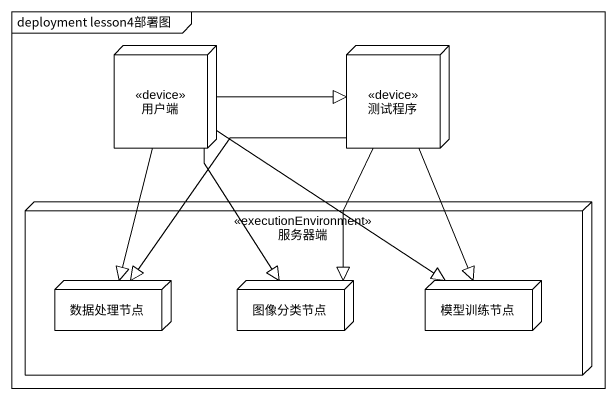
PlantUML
@startuml
mainframe deployment lesson4部署图
node 用户端 <<device>>
node 测试程序 <<device>>
node 服务器端 <<executionEnvironment>> {
  node 数据处理节点
  node 图像分类节点
  node 模型训练节点
}
用户端 -right-|> 测试程序
用户端 --|> 数据处理节点
用户端 --|> 图像分类节点
用户端 --|> 模型训练节点
测试程序 --|> 数据处理节点
测试程序 --|> 图像分类节点
测试程序 --|> 模型训练节点
@enduml
